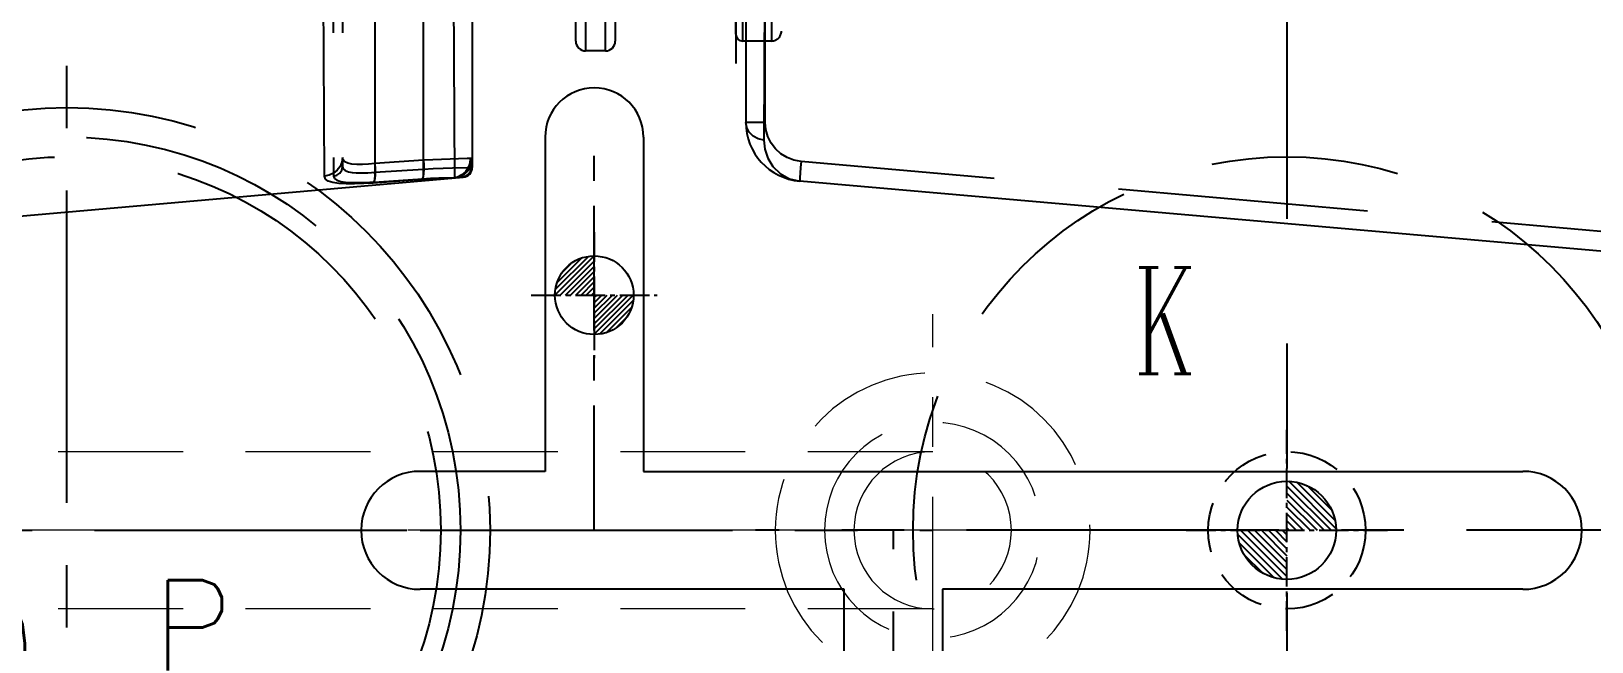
# Model space of a CAD drawing. Header units: inches. Extents: x 179987 to 181505, y -56815 to -55741.
# Drawn here: x 180733.8 to 180813.1, y -56005.9 to -55974.8 of the extents above; entities that cross this region are included whole.
import ezdxf

# ---------------------------------------------------------------- set-up
doc = ezdxf.new("R2010")
doc.units = ezdxf.units.IN
doc.header["$LTSCALE"] = 2
doc.header["$MEASUREMENT"] = 0
for name, pattern in [('ACAD_ISO08W100', [36, 24, -3, 6, -3]), ('CENTER', [50.8, 31.75, -6.35, 6.35, -6.35]), ('CENTER2', [1.125, 0.75, -0.125, 0.125, -0.125]), ('HIDDEN', [9.525, 6.35, -3.175]), ('HIDDEN2', [4.7625, 3.175, -1.5875])]:
    doc.linetypes.add(name, pattern=pattern)
doc.layers.get('0').update_dxf_attribs({"linetype": 'CONTINUOUS'})
for name, color, linetype in [('CAV-COR', 1, 'CONTINUOUS'), ('CL', 1, 'ACAD_ISO08W100'), ('DEFAULT_1', 7, 'CENTER'), ('DEFAULT_2', 8, 'HIDDEN'), ('PIN', 4, 'CONTINUOUS'), ('PIN-H', 2, 'HIDDEN2'), ('Ru', 8, 'CONTINUOUS'), ('SILDE', 6, 'CONTINUOUS'), ('SP', 3, 'CONTINUOUS')]:
    doc.layers.add(name, color=color, linetype=linetype)
doc.layers.add('dim', color=3, linetype='CONTINUOUS', lineweight=15)
doc.layers.add('WR', color=122, linetype='HIDDEN', lineweight=18)
doc.styles.add('ROMANC', font='romanc', dxfattribs={"width": 0.6, "height": 1})
doc.styles.get("Standard").update_dxf_attribs({"font": 'txt.shx', "width": 0.67})

# ---------------------------------------------------------------- blocks, each defined once
blk = doc.blocks.new('20151030.171830')
at = {"color": 8, "linetype": 'HIDDEN'}
blk.add_circle((0, 0), 21.5, dxfattribs=at)
at = {"layer": 'SP', "linetype": 'CENTER', "ltscale": 0.25}
for p, q in [((0, -24), (0, 24)), ((-24, 0), (24, 0))]:
    blk.add_line(p, q, dxfattribs=at)
at = {"layer": 'SP', "linetype": 'HIDDEN'}
for radius in [20, 19]:
    blk.add_circle((0, 0), radius, dxfattribs=at)
at = {"layer": 'dim', "insert": (-5.289, -6.05), "char_height": 4.0633, "attachment_point": 5}
blk.add_mtext('Ø40', dxfattribs=at)
at = {"layer": 'SP'}
for s, p in [('S', (-6.081, 3.359)), ('P', (4.334, -7.124))]:
    blk.add_text(s, height=4.582, dxfattribs=at).set_placement(p)
blk = doc.blocks.new('20140913.083227')
at = {"layer": 'WR', "linetype": 'CENTER', "ltscale": 0.2}
for p, q in [((0, 11), (0, -11)), ((-11, 0), (11, 0))]:
    blk.add_line(p, q, dxfattribs=at)
at = {"layer": 'WR', "linetype": 'HIDDEN', "ltscale": 0.5}
for radius in [8, 5.5, 4]:
    blk.add_circle((0, 0), radius, dxfattribs=at)

msp = doc.modelspace()

# ---------------------------------------------------------------- hatches: boundary and pattern name
at = {"layer": 'PIN', "linetype": 'Continuous'}
h = msp.add_hatch(dxfattribs=at)
h.set_pattern_fill('ANSI31', color=153, scale=1.5, angle=270, style=0)
h.set_pattern_definition([(225, (180967.69162, -55974.0023), (-0.13258252, 0.13258252), [])])
h.paths.add_polyline_path([(180762.41, -55988.242), (180760.41, -55988.242, -0.414214), (180762.41, -55986.242)])
h.paths.add_polyline_path([(180762.41, -55990.242), (180762.41, -55988.242), (180764.41, -55988.242, -0.414214)])
h = msp.add_hatch(dxfattribs=at)
h.set_pattern_fill('ANSI31', color=5, scale=2, angle=90, style=0)
h.set_pattern_definition([(135, (181002.89162, -56014.4394), (-0.1767767, -0.1767767), [])])
h.paths.add_polyline_path([(180797.61, -56000.2), (180795.11, -56000.2, 0.414214), (180797.61, -56002.7)])
h.paths.add_polyline_path([(180797.61, -55997.7), (180797.61, -56000.2), (180800.11, -56000.2, 0.414214)])

# ---------------------------------------------------------------- linework, layer by layer
at = {"linetype": 'CENTER', "ltscale": 0.5}
msp.add_line((180797.61, -55800.2), (180797.61, -56250.2), dxfattribs=at)
at = {"color": 8, "linetype": 'HIDDEN', "ltscale": 0.75}
msp.add_circle((180797.61, -56000.2), 19, dxfattribs=at)
at = {"layer": 'CAV-COR', "linetype": 'ByBlock'}
for p, q in [((180761.469, -55975.315), (180761.469, -55970.801)), ((180761.972, -55970.81), (180761.972, -55975.817)), ((180762.977, -55975.817), (180762.977, -55970.827)), ((180769.61, -55974.963), (180769.61, -55970.96)), ((180769.961, -55975.315), (180769.961, -55971.006)), ((180763.479, -55972.953), (180763.479, -55975.315)), ((180770.112, -55975.315), (180769.961, -55975.315)), ((180762.977, -55975.817), (180761.972, -55975.817))]:
    msp.add_line(p, q, dxfattribs=at)
for centre, radius, start, end in [((180761.972, -55975.315), 0.502, 180, 270), ((180762.977, -55975.315), 0.502, 270, 0), ((180769.961, -55974.963), 0.352, 180, 270)]:
    msp.add_arc(centre, radius, start, end, dxfattribs=at)
at = {"layer": 'CL', "color": 8, "linetype": 'CENTER', "ltscale": 0.25}
msp.add_line((180822.61, -56000.2), (180770.61, -56000.2), dxfattribs=at)
at = {"layer": 'DEFAULT_1', "color": 2, "linetype": 'CENTER', "ltscale": 0.3}
msp.add_line((180769.61, -55926.924), (180769.61, -55977.475), dxfattribs=at)
at = {"layer": 'DEFAULT_2', "color": 8, "linetype": 'HIDDEN'}
for p, q in [((180771.419, -55931.038), (180771.419, -55975.315)), ((180748.694, -55982.194), (180748.61, -55962.194)), ((180749.11, -55962.194), (180749.152, -55982.188)), ((180749.61, -55962.194), (180749.61, -55981.706)), ((180751.262, -55970.791), (180751.262, -55981.992)), ((180753.731, -55981.825), (180753.731, -55971.085)), ((180771.094, -55979.451), (180771.094, -55972.3)), ((180771.419, -55975.315), (180770.112, -55975.315)), ((180771.094, -55979.451), (180770.112, -55979.451)), ((180756.108, -55981.289), (180755.944, -55981.296)), ((180756.21, -55981.283), (180756.108, -55981.289)), ((180753.731, -55981.372), (180751.262, -55981.55)), ((180751.262, -55981.992), (180753.731, -55981.825)), ((180755.944, -55981.296), (180754.644, -55981.334)), ((180755.949, -55981.754), (180756.094, -55981.748)), ((180839.662, -55987.282), (180772.92, -55981.443)), ((180753.644, -55982.365), (180751.175, -55982.541)), ((180751.219, -55982.486), (180753.687, -55982.32)), ((180754.922, -55982.265), (180755.536, -55982.252)), ((180755.536, -55982.252), (180755.699, -55982.244)), ((180755.699, -55982.244), (180755.873, -55982.195))]:
    msp.add_line(p, q, dxfattribs=at)
for points in [[(180772.21, -55981.245), (180771.894, -55981.051), (180771.62, -55980.802), (180771.396, -55980.506), (180771.23, -55980.175), (180771.128, -55979.818), (180771.094, -55979.451)], [(180749.61, -55981.231), (180749.579, -55981.468), (180749.489, -55981.691), (180749.346, -55981.885), (180749.157, -55982.04), (180748.936, -55982.145), (180748.694, -55982.194)], [(180751.262, -55981.55), (180750.94, -55981.579), (180750.629, -55981.596), (180750.342, -55981.596), (180750.093, -55981.576), (180749.89, -55981.532), (180749.739, -55981.462), (180749.643, -55981.363), (180749.61, -55981.231)], [(180756.107, -55981.289), (180756.079, -55981.534), (180755.994, -55981.765), (180755.857, -55981.966), (180755.676, -55982.126), (180755.462, -55982.234), (180755.229, -55982.286)], [(180772.92, -55981.443), (180772.556, -55981.377), (180772.21, -55981.245)], [(180749.152, -55982.188), (180749.33, -55982.141), (180749.478, -55982.034), (180749.575, -55981.882), (180749.61, -55981.706)], [(180749.61, -55981.706), (180749.648, -55981.82), (180749.755, -55981.906), (180749.912, -55981.964), (180750.099, -55982), (180750.302, -55982.018), (180750.508, -55982.024), (180750.711, -55982.023), (180750.905, -55982.015), (180751.089, -55982.005), (180751.262, -55981.992)], [(180751.262, -55981.55), (180751.274, -55981.836), (180751.271, -55982.099), (180751.252, -55982.315), (180751.219, -55982.467), (180751.175, -55982.541)], [(180751.219, -55982.486), (180751.245, -55982.431), (180751.262, -55982.32), (180751.268, -55982.167), (180751.262, -55981.992)], [(180753.731, -55981.372), (180753.743, -55981.616), (180753.744, -55981.845), (180753.733, -55982.045), (180753.712, -55982.204), (180753.682, -55982.313), (180753.644, -55982.365)], [(180753.687, -55982.32), (180753.714, -55982.268), (180753.731, -55982.157), (180753.737, -55982.002), (180753.731, -55981.825)], [(180754.644, -55981.334), (180754.2, -55981.351), (180753.731, -55981.372)], [(180753.731, -55981.825), (180754.216, -55981.8), (180754.725, -55981.78), (180755.212, -55981.768), (180755.949, -55981.754)], [(180772.92, -55981.443), (180772.894, -55981.751), (180772.872, -55982.028), (180772.857, -55982.248)], [(180751.175, -55982.541), (180750.692, -55982.569), (180750.226, -55982.585), (180749.796, -55982.583), (180749.421, -55982.561), (180749.116, -55982.513), (180748.888, -55982.438), (180748.745, -55982.333), (180748.694, -55982.194)], [(180749.152, -55982.188), (180749.2, -55982.306), (180749.333, -55982.394), (180749.53, -55982.454), (180749.764, -55982.491), (180750.018, -55982.51), (180750.276, -55982.517), (180750.529, -55982.516), (180750.772, -55982.509), (180751.002, -55982.499), (180751.219, -55982.486)], [(180754.523, -55982.316), (180754.252, -55982.328), (180753.956, -55982.345), (180753.644, -55982.365)], [(180753.687, -55982.32), (180754.092, -55982.296), (180754.516, -55982.277), (180754.922, -55982.265)], [(180755.229, -55982.286), (180755.12, -55982.292), (180754.963, -55982.299), (180754.523, -55982.316)], [(180772.857, -55982.248), (180772.849, -55982.39), (180772.85, -55982.439)]]:
    msp.add_lwpolyline(points, dxfattribs=at)
msp.add_arc((180771.419, -55974.812), 0.502, 270, 0, dxfattribs=at)
at = {"layer": 'PIN', "color": 153, "linetype": 'CENTER2'}
for p, q in [((180762.41, -55985.042), (180762.41, -55991.442)), ((180759.21, -55988.242), (180765.61, -55988.242))]:
    msp.add_line(p, q, dxfattribs=at)
at = {"layer": 'PIN', "color": 5, "linetype": 'CENTER2'}
for p, q in [((180797.61, -56005.309), (180797.61, -55995.09)), ((180792.5, -56000.2), (180802.719, -56000.2))]:
    msp.add_line(p, q, dxfattribs=at)
at = {"layer": 'PIN', "color": 153, "linetype": 'Continuous'}
msp.add_circle((180762.41, -55988.242), 2, dxfattribs=at)
at = {"layer": 'PIN', "color": 5, "linetype": 'Continuous'}
msp.add_circle((180797.61, -56000.2), 2.5, dxfattribs=at)
at = {"layer": 'PIN-H', "linetype": 'HIDDEN', "ltscale": 0.2}
msp.add_circle((180797.61, -56000.2), 4, dxfattribs=at)
at = {"layer": 'Ru', "color": 8, "linetype": 'Continuous', "ltscale": 0.25}
for p, q in [((180759.91, -55980.2), (180759.91, -55997.2)), ((180764.91, -55980.2), (180764.91, -55997.2)), ((180759.91, -55997.2), (180753.558, -55997.2)), ((180764.91, -55997.2), (180809.61, -55997.2)), ((180775.11, -56003.2), (180753.558, -56003.2)), ((180775.11, -56026.555), (180775.11, -56003.2)), ((180780.11, -56003.2), (180780.11, -56026.555)), ((180809.61, -56003.2), (180780.11, -56003.2))]:
    msp.add_line(p, q, dxfattribs=at)
at = {"layer": 'Ru', "color": 8, "linetype": 'CENTER', "ltscale": 0.1}
msp.add_line((180762.41, -56000.2), (180762.41, -55980.2), dxfattribs=at)
at = {"layer": 'Ru', "color": 8, "linetype": 'CENTER', "ltscale": 0.25}
for p, q in [((180753.558, -56000.2), (180779.61, -56000.2)), ((180777.61, -56026.555), (180777.61, -56000.2))]:
    msp.add_line(p, q, dxfattribs=at)
at = {"layer": 'Ru', "color": 8, "linetype": 'Continuous', "ltscale": 0.25}
for centre, radius, start, end in [((180762.41, -55980.2), 2.5, 0, 180), ((180753.558, -56000.2), 3, 90, 270), ((180809.61, -56000.2), 3, 270, 90)]:
    msp.add_arc(centre, radius, start, end, dxfattribs=at)
at = {"layer": 'SILDE', "linetype": 'ByBlock'}
for p, q in [((180756.21, -55922.658), (180756.21, -55981.742)), ((180770.112, -55932.108), (180770.112, -55979.451)), ((180755.21, -55962.211), (180755.297, -55982.28)), ((180771.112, -55962.211), (180771.033, -55980.351)), ((180755.873, -55982.195), (180756.017, -55982.084)), ((180756.017, -55982.084), (180756.112, -55981.928)), ((180756.094, -55981.748), (180756.145, -55981.746)), ((180756.112, -55981.928), (180756.145, -55981.746)), ((180756.145, -55981.746), (180756.21, -55981.742)), ((180715.348, -55985.775), (180755.753, -55982.24)), ((180839.871, -55988.303), (180772.85, -55982.439))]:
    msp.add_line(p, q, dxfattribs=at)
for points in [[(180771.033, -55980.351), (180770.743, -55980.29), (180770.486, -55980.156), (180770.285, -55979.958), (180770.156, -55979.716), (180770.112, -55979.451)], [(180771.033, -55980.351), (180771.08, -55980.813), (180771.229, -55981.268), (180771.489, -55981.694), (180771.862, -55982.059), (180772.328, -55982.318), (180772.85, -55982.439)]]:
    msp.add_lwpolyline(points, dxfattribs=at)
for centre, radius, start, end in [((180773.112, -55979.451), 3, 180, 265), ((180755.21, -55981.283), 1, 275, 0), ((180755.71, -55981.742), 0.5, 275, 0)]:
    msp.add_arc(centre, radius, start, end, dxfattribs=at)
at = {"layer": 'WR', "linetype": 'HIDDEN', "ltscale": 0.5}
for p, q in [((180779.61, -55996.2), (180627.61, -55996.2)), ((180779.61, -56004.2), (180627.61, -56004.2))]:
    msp.add_line(p, q, dxfattribs=at)
at = {"layer": 'WR', "linetype": 'CENTER', "ltscale": 0.3}
msp.add_line((180779.61, -56000.2), (180597.61, -56000.2), dxfattribs=at)

# ---------------------------------------------------------------- block references
at = {"layer": 'SP', "linetype": 'ByBlock', "ltscale": 0.3}
msp.add_blockref('20151030.171830', (180735.61, -56000.2), dxfattribs=at)
at = {"layer": 'WR', "linetype": 'ByBlock', "xscale": -1, "rotation": -90}
msp.add_blockref('20140913.083227', (180779.61, -56000.2), dxfattribs=at)

# ---------------------------------------------------------------- texts
at = {"color": 8, "linetype": 'HIDDEN', "ltscale": 0.75, "style": 'ROMANC', "width": 0.6}
msp.add_text('K', height=5.4, dxfattribs=at).set_placement((180789.821, -55992.234))

doc.saveas('drawing.dxf')
